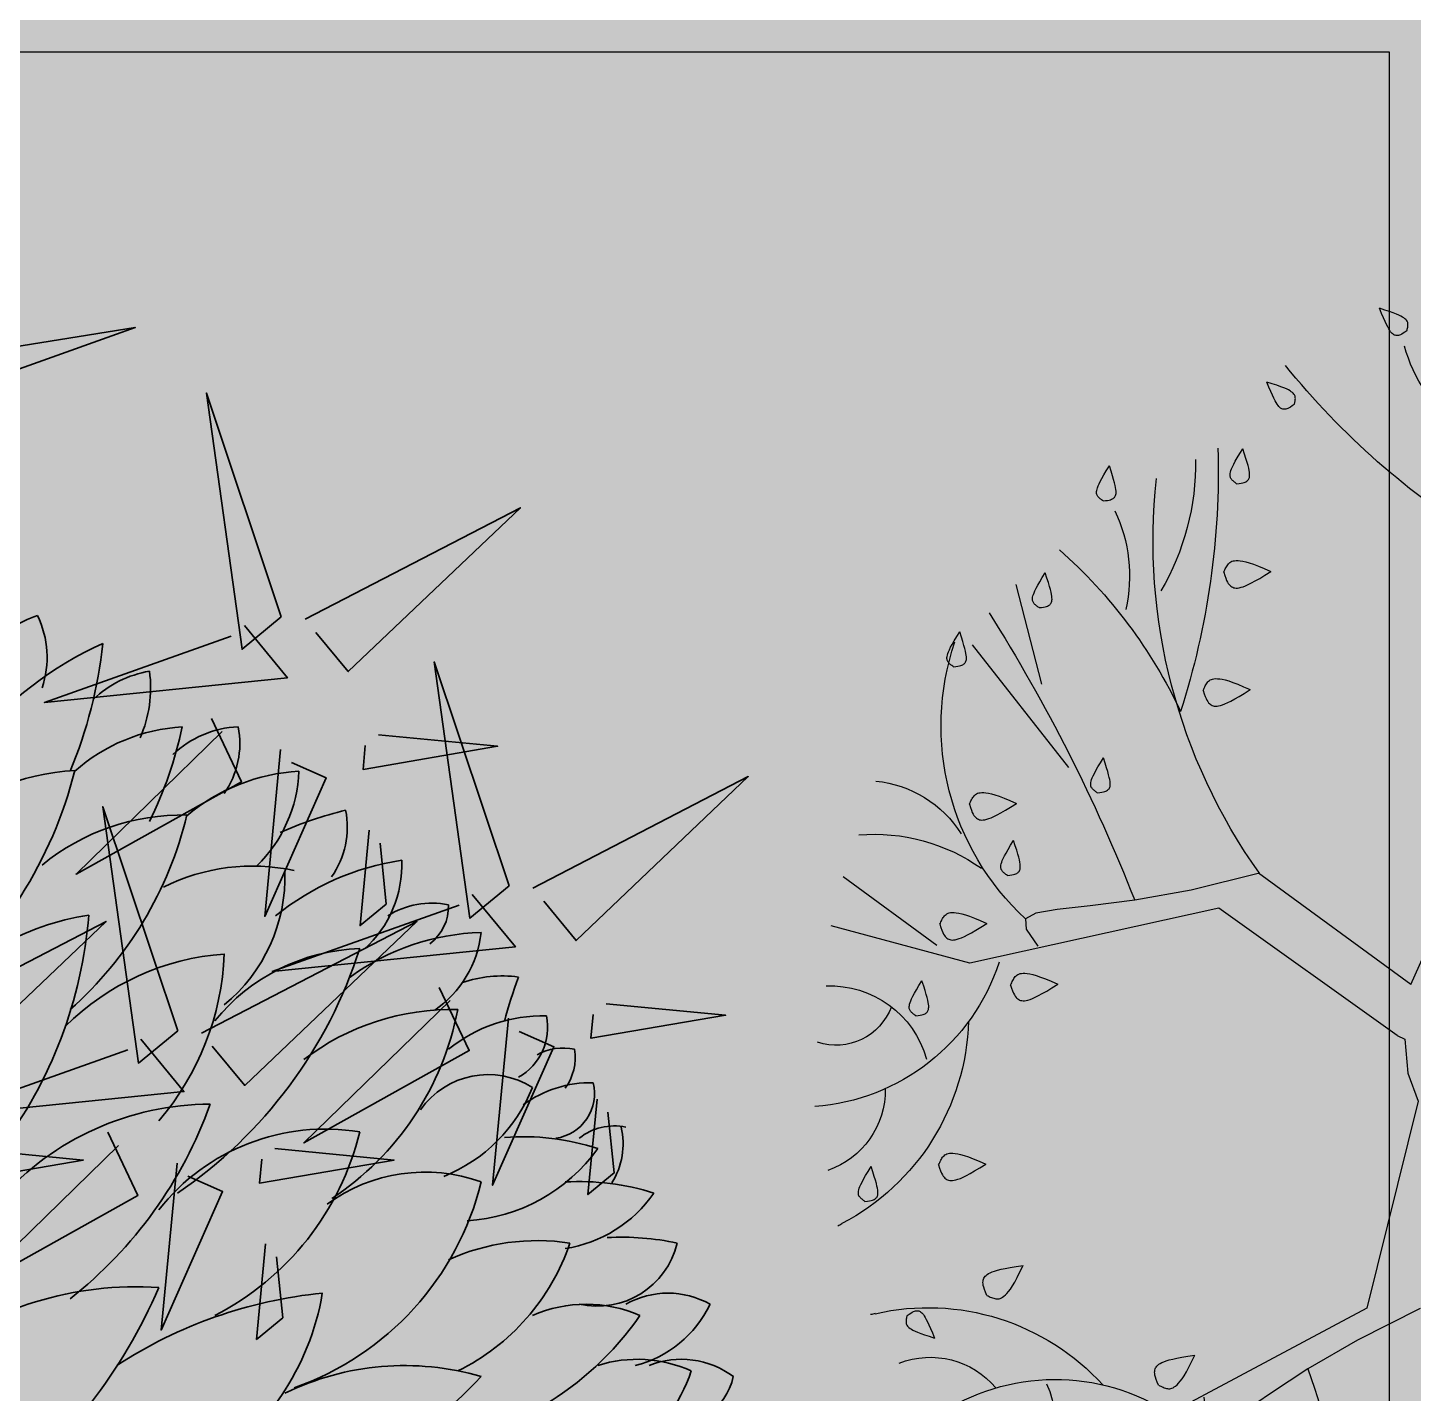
# Model space of a CAD drawing. Header units: millimetres. Extents: x -4760 to 87103, y -23275 to 20441.
# Drawn here: x 5363.7 to 5795.8, y 6708.2 to 7134.2 of the extents above; entities that cross this region are included whole.
import ezdxf

# ---------------------------------------------------------------- set-up
doc = ezdxf.new("R2010")
doc.units = ezdxf.units.MM
doc.header["$LTSCALE"] = 150
doc.layers.add('ad-Furniture', color=8, linetype='Continuous')
doc.layers.add('ad-Glass Sectionline', color=140, linetype='Continuous')
doc.layers.add('ad-Landscape', color=7, linetype='Continuous', true_color=0x007f00)
doc.layers.add('ad-Landscape 2', color=7, linetype='Continuous', lineweight=35, true_color=0x264c00)

# ---------------------------------------------------------------- blocks, each defined once
blk = doc.blocks.new('bamboo')
at = {"layer": 'ad-Landscape 2'}
for points in [[(898.54, 963.1), (1045.11, 1015.47), (876.71, 988.5), (898.54, 963.1)], [(1141.33, 824.71), (1091.96, 972.31), (1115.49, 803.4), (1141.33, 824.71)], [(1157.05, 823.18), (1298.96, 896.73), (1185.49, 788.69), (1164.16, 814.56)], [(1117, 819.13), (1145.44, 784.63), (985.2, 768.4), (1108.38, 812.02)], [(1291.51, 647.44), (1242.14, 795.05), (1265.67, 626.14), (1291.51, 647.44)], [(1095.26, 757.75), (1115.09, 716.15), (1006.13, 655.28), (1102.37, 749.13)], [(1205.32, 747.1), (1283.94, 739.49), (1195.21, 724.27), (1196.71, 739.99)], [(1140.93, 737.46), (1130.41, 627.39), (1170.87, 718.69), (1148.04, 728.84)], [(1307.23, 645.92), (1449.14, 719.47), (1335.67, 611.43), (1314.34, 637.29)], [(1073.07, 551.99), (1023.7, 699.6), (1047.23, 530.68), (1073.07, 551.99)], [(1199.31, 684.2), (1193.3, 621.3), (1210.53, 635.5), (1206.42, 675.57)], [(1267.17, 641.86), (1295.62, 607.37), (1135.38, 591.14), (1258.56, 634.76)], [(884, 550.47), (1025.91, 624.02), (912.44, 515.97), (891.11, 541.84)], [(1088.79, 550.47), (1230.7, 624.02), (1117.23, 515.97), (1095.9, 541.84)], [(1245.44, 580.48), (1265.27, 538.89), (1156.31, 478.02), (1252.55, 571.86)], [(1355.5, 569.83), (1434.12, 562.22), (1345.39, 547), (1346.89, 562.73)], [(1291.11, 560.19), (1280.59, 450.12), (1321.05, 541.42), (1298.22, 551.57)], [(1048.73, 546.41), (1077.17, 511.92), (916.94, 495.68), (1040.12, 539.31)], [(1349.49, 506.93), (1343.48, 444.03), (1360.71, 458.24), (1356.6, 498.31)], [(1027, 485.03), (1046.83, 443.44), (937.87, 382.57), (1034.11, 476.41)], [(932.27, 474.38), (1010.88, 466.77), (922.15, 451.55), (923.66, 467.28)], [(1137.06, 474.38), (1215.67, 466.77), (1126.94, 451.55), (1128.45, 467.28)], [(1072.67, 464.74), (1062.15, 354.67), (1102.61, 445.97), (1079.78, 456.12)], [(1131.05, 411.48), (1125.04, 348.58), (1142.27, 362.79), (1138.16, 402.86)]]:
    blk.add_lwpolyline(points, dxfattribs=at)
blk = doc.blocks.new('A$C7DA81DBD')
at = {"layer": 'ad-Landscape 2'}
for centre, radius, start, end in [((1.8213, 3.5993), 0.3023, 107.3992, 143.6788), ((1.4522, 3.7508), 0.3106, 341.2129, 26.1809), ((2.4444, 2.7002), 1.2047, 114.4744, 140.3824), ((0.4659, 3.9514), 1.4875, 337.2926, 354.0275), ((2.1581, 3.3546), 0.3559, 99.6308, 133.1371), ((1.6924, 3.6508), 0.4098, 336.3892, 7.6723), ((2.2394, 2.9434), 0.5806, 93.3251, 131.6636), ((0.9147, 3.7961), 1.3196, 333.7814, 348.0611), ((2.4029, 3.194), 0.3293, 92.3146, 133.7549), ((2.1061, 3.4684), 0.2887, 325.3594, 10.9222), ((0.4879, 3.7225), 1.408, 309.2482, 345.9132), ((1.8961, 2.6169), 0.7641, 93.1884, 132.6145), ((2.6219, 2.7574), 0.6207, 93.0667, 130.2241), ((2.1285, 3.3962), 0.4606, 314.4168, 357.6352), ((2.2078, 2.5037), 0.7304, 88.9494, 129.1849), ((1.0136, 3.5245), 1.2421, 311.6019, 346.473), ((3.0457, 2.0047), 1.2814, 103.7152, 113.8565), ((2.4584, 3.1948), 0.2887, 325.3594, 10.9222), ((2.4357, 2.4238), 0.6427, 77.6145, 116.9239), ((1.9988, 3.0323), 0.5442, 309.3196, 1.7514), ((3.0549, 2.2322), 0.863, 98.6128, 128.9762), ((2.5541, 3.0699), 0.3719, 312.039, 2.3981), ((3.0253, 2.6704), 0.2744, 78.7338, 122.0246), ((2.9291, 2.9329), 0.15, 306.1904, 2.5297), ((2.0257, 2.069), 0.8461, 98.5709, 141.5072), ((0.4415, 3.0214), 1.4626, 322.928, 355.4603), ((3.2048, 2.0899), 0.7587, 91.415, 126.1567), ((2.8327, 2.8868), 0.3555, 304.2819, 353.793), ((2.4021, 1.9593), 0.8207, 94.0733, 134.8771), ((1.4468, 2.8141), 0.8978, 319.4924, 357.6991), ((1.3292, 3.2587), 1.5303, 304.2544, 342.4095), ((2.8129, 2.1522), 0.6446, 92.2183, 140.8436), ((3.255, 2.3074), 0.3987, 82.2727, 109.059), ((4.7109, 2.1806), 1.4962, 159.5864, 165.4463), ((3.0882, 1.8014), 0.7945, 88.4481, 127.5281), ((2.167, 2.7765), 0.9598, 303.4494, 349.1419), ((3.387, 2.0873), 0.4877, 88.4011, 129.1706), ((3.2185, 2.5369), 0.186, 299.0055, 11.7638), ((3.4542, 2.3019), 0.1679, 76.8191, 120.1098), ((3.3252, 2.438), 0.1695, 323.7235, 9.2863), ((3.2095, 2.1093), 0.2729, 57.8448, 144.6011), ((2.8672, 2.5356), 0.5252, 291.9719, 338.1743), ((3.5474, 1.9775), 0.3785, 89.0458, 126.1809), ((3.4098, 2.3203), 0.1483, 278.297, 13.9033), ((2.3006, 1.3581), 0.9275, 90.1716, 138.2607), ((0.9565, 2.7668), 1.425, 308.2279, 340.2669), ((2.6751, 1.5084), 0.6953, 80.6567, 141.7175), ((1.8936, 2.412), 0.9205, 297.1177, 346.3316), ((3.6227, 2.031), 0.1831, 77.9287, 128.8575), ((3.4132, 2.1554), 0.2388, 327.6824, 13.2452), ((3.104, 2.4748), 0.5733, 273.6266, 324.2365), ((3.3241, 1.386), 0.7926, 71.9877, 94.4337), ((3.0021, 1.5187), 0.5438, 70.202, 126.221), ((2.2585, 2.2572), 0.9551, 289.2599, 346.2572), ((3.5079, 1.2176), 0.814, 72.4778, 93.2362), ((3.3942, 2.2431), 0.4369, 278.927, 325.2152), ((3.3701, 1.1333), 0.7046, 81.247, 114.3965), ((2.7888, 2.0624), 0.7268, 296.203, 341.3292), ((3.5663, 1.8937), 0.2709, 257.551, 346.3454), ((3.6458, 0.9704), 0.8788, 77.9266, 92.9974), ((2.0528, 0.5755), 1.111, 86.0484, 128.3502), ((0.5036, 2.3877), 1.7715, 307.9554, 336.5901), ((2.8127, 0.1703), 1.5025, 95.6253, 123.1332), ((1.8408, 1.8007), 0.8356, 300.6803, 350.6952), ((3.799, 1.3868), 0.2788, 60.3623, 119.6377), ((2.8723, 2.1694), 1.0147, 288.9376, 325.3584), ((3.5309, 1.1863), 0.4429, 66.5632, 113.4368), ((3.6025, 1.7876), 0.3701, 283.9638, 334.6363), ((2.935, 0.5362), 0.8919, 73.6401, 116.0812), ((3.3934, 1.5704), 0.508, 265.6371, 341.6343), ((3.6986, 1.0203), 0.4283, 65.5975, 107.5893), ((3.8429, 1.1634), 0.2852, 53.2838, 111.6454), ((2.0704, 2.4383), 1.5297, 280.88, 316.8447), ((3.8061, 1.4393), 0.2126, 263.9314, 347.1466)]:
    blk.add_arc(centre, radius, start, end, dxfattribs=at)
blk = doc.blocks.new('A$C279134A6')
at = {"layer": 'ad-Landscape', "linetype": 'Continuous'}
for p, q in [((352.62, 400.13), (423.66, 240.51)), ((72.23, 376.89), (16.73, 336.36)), ((150.22, 271.73), (93.3, 199.01)), ((134.41, 222.4), (119.11, 163.38))]:
    blk.add_line(p, q, dxfattribs=at)
for points in [[(326.61, 591.55), (193.35, 662.62), (145.49, 732.73)], [(358.2, 591.72), (320.98, 610.4), (291.74, 627.48), (269.52, 642.02), (253.38, 653.1), (242.35, 659.78), (235.49, 661.13), (231.84, 656.23), (230.45, 644.14)], [(203.37, 637.08), (202.56, 635.22), (201.96, 633.65), (201.52, 632.33), (201.24, 631.21), (201.09, 630.26), (201.06, 629.45), (201.11, 628.74), (201.22, 628.1), (201.39, 627.49), (201.62, 626.9), (201.94, 626.33), (202.35, 625.78), (202.88, 625.24), (203.55, 624.72), (204.37, 624.21), (205.36, 623.7), (206.54, 623.19), (207.97, 622.68), (209.69, 622.16), (211.78, 621.63), (214.27, 621.09), (217.24, 620.53), (220.72, 619.94), (224.79, 619.32)], [(203.37, 637.08), (204.06, 637.42), (204.75, 637.75), (205.43, 638.05), (206.1, 638.33), (206.76, 638.58), (207.42, 638.79), (208.07, 638.96), (208.7, 639.08), (209.34, 639.14), (209.97, 639.14), (210.61, 639.06), (211.28, 638.87), (211.97, 638.58), (212.7, 638.15), (213.48, 637.57), (214.31, 636.84), (215.22, 635.92), (216.21, 634.77), (217.29, 633.31), (218.49, 631.49), (219.83, 629.25), (221.31, 626.51), (222.96, 623.22), (224.79, 619.32)], [(54.64, 595.87), (54.5, 596.4), (54.38, 596.92), (54.26, 597.44), (54.16, 597.95), (54.09, 598.45), (54.04, 598.93), (54.01, 599.41), (54.02, 599.87), (54.07, 600.32), (54.16, 600.76), (54.31, 601.2), (54.54, 601.63), (54.84, 602.07), (55.25, 602.52), (55.76, 602.98), (56.39, 603.46), (57.16, 603.95), (58.12, 604.49), (59.32, 605.07), (60.82, 605.71), (62.67, 606.43), (64.93, 607.24), (67.65, 608.16), (70.9, 609.19)], [(54.64, 595.87), (55.82, 595.04), (56.82, 594.39), (57.68, 593.9), (58.42, 593.54), (59.06, 593.3), (59.62, 593.16), (60.12, 593.09), (60.58, 593.08), (61.04, 593.1), (61.48, 593.18), (61.92, 593.32), (62.36, 593.53), (62.81, 593.82), (63.27, 594.21), (63.75, 594.7), (64.25, 595.32), (64.77, 596.07), (65.35, 597), (65.99, 598.17), (66.71, 599.61), (67.55, 601.38), (68.51, 603.54), (69.62, 606.12), (70.9, 609.19)], [(356.89, 469.03), (326.61, 591.55)], [(101.81, 583.95), (101.01, 582.09), (100.4, 580.52), (99.97, 579.19), (99.69, 578.08), (99.54, 577.13), (99.5, 576.32), (99.55, 575.61), (99.67, 574.97), (99.84, 574.35), (100.07, 573.77), (100.39, 573.2), (100.8, 572.65), (101.33, 572.11), (102, 571.59), (102.81, 571.07), (103.8, 570.56), (104.99, 570.06), (106.41, 569.55), (108.14, 569.03), (110.22, 568.5), (112.72, 567.96), (115.68, 567.39), (119.17, 566.81), (123.24, 566.19)], [(101.81, 583.95), (102.51, 584.29), (103.19, 584.61), (103.87, 584.92), (104.54, 585.2), (105.21, 585.45), (105.86, 585.66), (106.51, 585.83), (107.15, 585.95), (107.78, 586.01), (108.42, 586.01), (109.06, 585.93), (109.72, 585.74), (110.42, 585.44), (111.15, 585.02), (111.93, 584.44), (112.76, 583.71), (113.67, 582.79), (114.65, 581.64), (115.74, 580.18), (116.94, 578.36), (118.28, 576.11), (119.76, 573.38), (121.41, 570.09), (123.24, 566.19)], [(29.7, 528.37), (29.25, 528.06), (28.81, 527.74), (28.39, 527.43), (27.99, 527.1), (27.6, 526.77), (27.25, 526.44), (26.92, 526.09), (26.63, 525.73), (26.37, 525.36), (26.15, 524.97), (25.98, 524.54), (25.87, 524.06), (25.82, 523.53), (25.84, 522.93), (25.93, 522.24), (26.1, 521.47), (26.36, 520.59), (26.74, 519.56), (27.27, 518.34), (27.99, 516.88), (28.93, 515.13), (30.12, 513.04), (31.6, 510.58), (33.39, 507.68)], [(29.7, 528.37), (31.13, 528.24), (32.32, 528.08), (33.3, 527.89), (34.09, 527.68), (34.73, 527.45), (35.25, 527.2), (35.67, 526.93), (36.03, 526.63), (36.36, 526.32), (36.64, 525.97), (36.89, 525.58), (37.09, 525.13), (37.24, 524.62), (37.34, 524.02), (37.38, 523.34), (37.36, 522.55), (37.27, 521.63), (37.1, 520.55), (36.83, 519.25), (36.44, 517.68), (35.92, 515.79), (35.25, 513.53), (34.41, 510.84), (33.39, 507.68)], [(73.29, 506.76), (73.89, 508.69), (74.45, 510.28), (74.98, 511.57), (75.5, 512.6), (76, 513.41), (76.49, 514.05), (76.99, 514.56), (77.5, 514.97), (78.03, 515.33), (78.59, 515.63), (79.2, 515.85), (79.87, 516), (80.62, 516.06), (81.47, 516.03), (82.42, 515.89), (83.51, 515.63), (84.73, 515.25), (86.15, 514.71), (87.8, 513.98), (89.72, 513.02), (91.97, 511.82), (94.59, 510.32), (97.62, 508.49), (101.12, 506.32)], [(73.29, 506.76), (73.6, 506.05), (73.91, 505.35), (74.22, 504.68), (74.55, 504.03), (74.9, 503.41), (75.26, 502.82), (75.64, 502.28), (76.05, 501.77), (76.48, 501.31), (76.97, 500.9), (77.51, 500.54), (78.13, 500.25), (78.85, 500.03), (79.69, 499.88), (80.65, 499.81), (81.76, 499.82), (83.05, 499.93), (84.55, 500.16), (86.32, 500.56), (88.42, 501.17), (90.89, 502), (93.8, 503.12), (97.19, 504.54), (101.12, 506.32)], [(344.62, 430.21), (349.05, 432.35), (350.89, 452.51), (356.89, 469.03)], [(344.62, 430.21), (239.13, 354.81)], [(59.76, 418.5), (59.3, 418.18), (58.87, 417.87), (58.44, 417.55), (58.04, 417.23), (57.66, 416.9), (57.3, 416.56), (56.97, 416.21), (56.68, 415.86), (56.42, 415.49), (56.2, 415.09), (56.04, 414.66), (55.92, 414.18), (55.87, 413.65), (55.89, 413.05), (55.98, 412.37), (56.15, 411.59), (56.41, 410.71), (56.79, 409.69), (57.32, 408.46), (58.04, 407), (58.98, 405.25), (60.17, 403.16), (61.65, 400.7), (63.44, 397.81)], [(59.76, 418.5), (61.19, 418.36), (62.37, 418.2), (63.35, 418.02), (64.14, 417.81), (64.78, 417.58), (65.3, 417.32), (65.72, 417.05), (66.08, 416.75), (66.41, 416.44), (66.7, 416.09), (66.94, 415.7), (67.14, 415.25), (67.29, 414.74), (67.39, 414.14), (67.43, 413.46), (67.41, 412.67), (67.32, 411.75), (67.15, 410.67), (66.88, 409.37), (66.49, 407.8), (65.97, 405.91), (65.3, 403.65), (64.46, 400.97), (63.44, 397.81)], [(115.9, 400.36), (116.49, 402.29), (117.05, 403.88), (117.59, 405.17), (118.1, 406.2), (118.6, 407.01), (119.1, 407.65), (119.6, 408.16), (120.11, 408.58), (120.64, 408.93), (121.2, 409.23), (121.8, 409.45), (122.48, 409.6), (123.23, 409.66), (124.07, 409.63), (125.03, 409.49), (126.11, 409.23), (127.34, 408.85), (128.76, 408.31), (130.4, 407.58), (132.33, 406.63), (134.58, 405.42), (137.2, 403.92), (140.23, 402.1), (143.72, 399.92)], [(115.9, 400.36), (116.2, 399.65), (116.51, 398.96), (116.83, 398.28), (117.16, 397.63), (117.5, 397.01), (117.86, 396.43), (118.25, 395.88), (118.65, 395.37), (119.09, 394.91), (119.57, 394.5), (120.12, 394.14), (120.74, 393.85), (121.46, 393.63), (122.29, 393.48), (123.26, 393.41), (124.37, 393.42), (125.65, 393.53), (127.15, 393.77), (128.93, 394.17), (131.02, 394.77), (133.5, 395.61), (136.41, 396.72), (139.8, 398.14), (143.72, 399.92)], [(352.62, 400.13), (262.56, 334.25)], [(239.13, 354.81), (91.68, 387.47), (9.73, 365.32)], [(263.02, 334.14), (222.6, 344.15), (189.28, 350.19), (162.94, 353.59), (143.48, 355.67), (130.75, 357.77), (124.66, 361.2), (125.08, 367.3), (131.89, 377.39)], [(74, 364.42), (74.59, 366.35), (75.15, 367.94), (75.69, 369.23), (76.2, 370.26), (76.7, 371.07), (77.2, 371.71), (77.7, 372.22), (78.21, 372.63), (78.73, 372.99), (79.29, 373.29), (79.9, 373.51), (80.57, 373.66), (81.32, 373.72), (82.17, 373.69), (83.13, 373.55), (84.21, 373.29), (85.44, 372.91), (86.85, 372.37), (88.5, 371.64), (90.43, 370.68), (92.68, 369.48), (95.3, 367.98), (98.33, 366.15), (101.82, 363.98)], [(74, 364.42), (74.3, 363.71), (74.61, 363.01), (74.93, 362.34), (75.26, 361.69), (75.6, 361.07), (75.96, 360.48), (76.34, 359.94), (76.75, 359.43), (77.19, 358.97), (77.67, 358.56), (78.22, 358.2), (78.84, 357.91), (79.56, 357.69), (80.39, 357.54), (81.36, 357.47), (82.47, 357.48), (83.75, 357.59), (85.25, 357.82), (87.02, 358.22), (89.12, 358.83), (91.6, 359.66), (94.5, 360.78), (97.89, 362.2), (101.82, 363.98)], [(113.94, 335.5), (113.49, 335.19), (113.05, 334.87), (112.62, 334.56), (112.22, 334.23), (111.84, 333.9), (111.48, 333.57), (111.15, 333.22), (110.86, 332.86), (110.6, 332.49), (110.38, 332.1), (110.22, 331.67), (110.1, 331.19), (110.05, 330.66), (110.07, 330.06), (110.16, 329.37), (110.33, 328.6), (110.59, 327.72), (110.97, 326.69), (111.5, 325.47), (112.22, 324.01), (113.16, 322.26), (114.35, 320.17), (115.83, 317.71), (117.62, 314.81)], [(113.94, 335.5), (115.37, 335.37), (116.55, 335.21), (117.53, 335.02), (118.32, 334.81), (118.96, 334.58), (119.48, 334.33), (119.9, 334.06), (120.27, 333.76), (120.59, 333.44), (120.88, 333.1), (121.12, 332.71), (121.32, 332.26), (121.47, 331.75), (121.57, 331.15), (121.61, 330.47), (121.59, 329.68), (121.5, 328.76), (121.33, 327.68), (121.06, 326.38), (120.67, 324.81), (120.15, 322.92), (119.48, 320.66), (118.64, 317.97), (117.62, 314.81)], [(91.5, 293.44), (92.09, 295.37), (92.66, 296.96), (93.19, 298.25), (93.7, 299.28), (94.2, 300.09), (94.7, 300.73), (95.2, 301.24), (95.71, 301.66), (96.24, 302.01), (96.8, 302.31), (97.4, 302.53), (98.08, 302.68), (98.83, 302.74), (99.67, 302.71), (100.63, 302.57), (101.71, 302.31), (102.94, 301.93), (104.36, 301.39), (106.01, 300.66), (107.93, 299.71), (110.18, 298.5), (112.8, 297), (115.83, 295.18), (119.32, 293)], [(91.5, 293.44), (91.8, 292.73), (92.11, 292.04), (92.43, 291.36), (92.76, 290.71), (93.1, 290.09), (93.46, 289.51), (93.85, 288.96), (94.25, 288.45), (94.69, 287.99), (95.17, 287.58), (95.72, 287.22), (96.34, 286.93), (97.06, 286.71), (97.89, 286.56), (98.86, 286.49), (99.97, 286.5), (101.25, 286.61), (102.76, 286.85), (104.53, 287.25), (106.63, 287.85), (109.1, 288.69), (112.01, 289.8), (115.4, 291.22), (119.32, 293)], [(167.13, 286.62), (166.68, 286.3), (166.24, 285.99), (165.82, 285.67), (165.41, 285.35), (165.03, 285.02), (164.68, 284.68), (164.35, 284.34), (164.05, 283.98), (163.8, 283.61), (163.58, 283.21), (163.41, 282.78), (163.3, 282.31), (163.25, 281.77), (163.26, 281.17), (163.35, 280.49), (163.52, 279.72), (163.79, 278.84), (164.17, 277.81), (164.7, 276.58), (165.42, 275.12), (166.36, 273.37), (167.55, 271.28), (169.03, 268.82), (170.82, 265.93)], [(167.13, 286.62), (168.56, 286.48), (169.75, 286.32), (170.72, 286.14), (171.52, 285.93), (172.16, 285.7), (172.67, 285.44), (173.1, 285.17), (173.46, 284.87), (173.78, 284.56), (174.07, 284.21), (174.32, 283.82), (174.52, 283.37), (174.67, 282.86), (174.77, 282.27), (174.81, 281.58), (174.79, 280.79), (174.7, 279.88), (174.53, 278.79), (174.25, 277.5), (173.87, 275.93), (173.35, 274.04), (172.68, 271.77), (171.84, 269.09), (170.82, 265.93)], [(229.79, 226.07), (230.38, 228), (230.94, 229.58), (231.48, 230.87), (231.99, 231.9), (232.49, 232.72), (232.99, 233.36), (233.49, 233.87), (234, 234.28), (234.52, 234.64), (235.08, 234.93), (235.69, 235.16), (236.36, 235.31), (237.12, 235.37), (237.96, 235.33), (238.92, 235.19), (240, 234.94), (241.23, 234.56), (242.65, 234.01), (244.29, 233.28), (246.22, 232.33), (248.47, 231.12), (251.09, 229.62), (254.12, 227.8), (257.61, 225.62)], [(229.79, 226.07), (230.09, 225.35), (230.4, 224.66), (230.72, 223.99), (231.05, 223.34), (231.39, 222.72), (231.75, 222.13), (232.14, 221.58), (232.54, 221.07), (232.98, 220.61), (233.46, 220.2), (234.01, 219.85), (234.63, 219.56), (235.35, 219.33), (236.18, 219.18), (237.15, 219.11), (238.26, 219.13), (239.54, 219.23), (241.04, 219.47), (242.82, 219.87), (244.91, 220.47), (247.39, 221.31), (250.29, 222.42), (253.68, 223.85), (257.61, 225.62)], [(82.08, 212.05), (81.62, 211.74), (81.19, 211.42), (80.76, 211.1), (80.36, 210.78), (79.98, 210.45), (79.62, 210.12), (79.29, 209.77), (79, 209.41), (78.74, 209.04), (78.52, 208.65), (78.36, 208.22), (78.24, 207.74), (78.19, 207.21), (78.21, 206.61), (78.3, 205.92), (78.47, 205.15), (78.73, 204.27), (79.11, 203.24), (79.64, 202.02), (80.36, 200.56), (81.3, 198.81), (82.49, 196.72), (83.97, 194.26), (85.76, 191.36)], [(82.08, 212.05), (83.51, 211.92), (84.69, 211.76), (85.67, 211.57), (86.46, 211.36), (87.1, 211.13), (87.62, 210.88), (88.04, 210.6), (88.4, 210.31), (88.73, 209.99), (89.02, 209.65), (89.26, 209.26), (89.46, 208.81), (89.61, 208.3), (89.71, 207.7), (89.75, 207.02), (89.73, 206.22), (89.64, 205.31), (89.47, 204.23), (89.2, 202.93), (88.81, 201.36), (88.29, 199.47), (87.62, 197.21), (86.78, 194.52), (85.76, 191.36)], [(132.69, 177.1), (132.24, 176.78), (131.8, 176.47), (131.37, 176.15), (130.97, 175.82), (130.59, 175.5), (130.23, 175.16), (129.9, 174.81), (129.61, 174.46), (129.35, 174.08), (129.13, 173.69), (128.97, 173.26), (128.85, 172.78), (128.8, 172.25), (128.82, 171.65), (128.91, 170.97), (129.08, 170.19), (129.34, 169.31), (129.72, 168.29), (130.25, 167.06), (130.97, 165.6), (131.91, 163.85), (133.1, 161.76), (134.58, 159.3), (136.37, 156.41)], [(132.69, 177.1), (134.12, 176.96), (135.3, 176.8), (136.28, 176.61), (137.07, 176.41), (137.71, 176.17), (138.23, 175.92), (138.65, 175.65), (139.02, 175.35), (139.34, 175.04), (139.63, 174.69), (139.87, 174.3), (140.07, 173.85), (140.22, 173.34), (140.32, 172.74), (140.36, 172.06), (140.34, 171.27), (140.25, 170.35), (140.08, 169.27), (139.81, 167.97), (139.42, 166.4), (138.9, 164.51), (138.23, 162.25), (137.39, 159.57), (136.37, 156.41)], [(241.95, 156.21), (242.54, 158.14), (243.1, 159.73), (243.64, 161.02), (244.15, 162.05), (244.65, 162.86), (245.15, 163.5), (245.65, 164.01), (246.16, 164.42), (246.69, 164.78), (247.25, 165.08), (247.85, 165.3), (248.53, 165.45), (249.28, 165.51), (250.12, 165.48), (251.08, 165.34), (252.16, 165.08), (253.39, 164.7), (254.81, 164.16), (256.45, 163.43), (258.38, 162.47), (260.63, 161.26), (263.25, 159.77), (266.28, 157.94), (269.77, 155.77)], [(241.95, 156.21), (242.25, 155.5), (242.56, 154.8), (242.88, 154.13), (243.21, 153.48), (243.55, 152.86), (243.91, 152.27), (244.3, 151.72), (244.7, 151.22), (245.14, 150.76), (245.62, 150.34), (246.17, 149.99), (246.79, 149.7), (247.51, 149.48), (248.34, 149.33), (249.31, 149.26), (250.42, 149.27), (251.7, 149.38), (253.2, 149.61), (254.98, 150.01), (257.07, 150.61), (259.55, 151.45), (262.46, 152.57), (265.85, 153.99), (269.77, 155.77)], [(170.59, 113.93), (170.14, 113.62), (169.7, 113.3), (169.28, 112.98), (168.88, 112.66), (168.49, 112.33), (168.14, 112), (167.81, 111.65), (167.52, 111.29), (167.26, 110.92), (167.04, 110.53), (166.87, 110.1), (166.76, 109.62), (166.71, 109.09), (166.73, 108.49), (166.82, 107.8), (166.99, 107.03), (167.25, 106.15), (167.63, 105.12), (168.16, 103.9), (168.88, 102.44), (169.82, 100.68), (171.01, 98.6), (172.49, 96.13), (174.28, 93.24)], [(170.59, 113.93), (172.02, 113.8), (173.21, 113.64), (174.19, 113.45), (174.98, 113.24), (175.62, 113.01), (176.14, 112.76), (176.56, 112.48), (176.92, 112.19), (177.25, 111.87), (177.53, 111.53), (177.78, 111.14), (177.98, 110.69), (178.13, 110.18), (178.23, 109.58), (178.27, 108.9), (178.25, 108.1), (178.16, 107.19), (177.99, 106.11), (177.72, 104.81), (177.33, 103.24), (176.81, 101.35), (176.14, 99.09), (175.3, 96.4), (174.28, 93.24)], [(249.57, 103.78), (249.11, 103.47), (248.68, 103.15), (248.25, 102.83), (247.85, 102.51), (247.47, 102.18), (247.11, 101.85), (246.78, 101.5), (246.49, 101.14), (246.23, 100.77), (246.01, 100.38), (245.85, 99.95), (245.73, 99.47), (245.68, 98.94), (245.7, 98.33), (245.79, 97.65), (245.96, 96.88), (246.22, 96), (246.6, 94.97), (247.13, 93.75), (247.85, 92.29), (248.79, 90.53), (249.98, 88.45), (251.46, 85.98), (253.25, 83.09)], [(249.57, 103.78), (251, 103.65), (252.18, 103.49), (253.16, 103.3), (253.95, 103.09), (254.59, 102.86), (255.11, 102.61), (255.53, 102.33), (255.89, 102.04), (256.22, 101.72), (256.51, 101.38), (256.75, 100.99), (256.95, 100.54), (257.1, 100.03), (257.2, 99.43), (257.24, 98.74), (257.22, 97.95), (257.13, 97.04), (256.96, 95.96), (256.69, 94.66), (256.3, 93.09), (255.78, 91.2), (255.11, 88.94), (254.27, 86.25), (253.25, 83.09)], [(283.67, 56.96), (282.5, 57.79), (281.49, 58.43), (280.63, 58.93), (279.89, 59.28), (279.26, 59.52), (278.7, 59.67), (278.2, 59.74), (277.73, 59.75), (277.28, 59.72), (276.83, 59.64), (276.39, 59.51), (275.95, 59.3), (275.5, 59), (275.04, 58.62), (274.56, 58.12), (274.07, 57.51), (273.54, 56.76), (272.97, 55.82), (272.33, 54.66), (271.6, 53.21), (270.77, 51.44), (269.81, 49.29), (268.7, 46.7), (267.42, 43.64)], [(283.67, 56.96), (283.81, 56.43), (283.94, 55.9), (284.05, 55.38), (284.15, 54.88), (284.23, 54.38), (284.28, 53.89), (284.3, 53.41), (284.29, 52.95), (284.25, 52.5), (284.16, 52.06), (284, 51.63), (283.78, 51.19), (283.47, 50.75), (283.07, 50.3), (282.56, 49.84), (281.92, 49.37), (281.15, 48.87), (280.2, 48.34), (279, 47.75), (277.5, 47.11), (275.64, 46.39), (273.38, 45.58), (270.66, 44.67), (267.42, 43.64)], [(350.27, 13.32), (349.1, 14.15), (348.09, 14.8), (347.23, 15.29), (346.49, 15.65), (345.85, 15.89), (345.3, 16.03), (344.79, 16.1), (344.33, 16.11), (343.88, 16.08), (343.43, 16), (342.99, 15.87), (342.55, 15.66), (342.1, 15.37), (341.64, 14.98), (341.16, 14.48), (340.66, 13.87), (340.14, 13.12), (339.57, 12.18), (338.93, 11.02), (338.2, 9.58), (337.37, 7.8), (336.4, 5.65), (335.29, 3.06), (334.01, 0)], [(350.27, 13.32), (350.41, 12.79), (350.54, 12.26), (350.65, 11.75), (350.75, 11.24), (350.82, 10.74), (350.88, 10.25), (350.9, 9.78), (350.89, 9.31), (350.85, 8.86), (350.75, 8.42), (350.6, 7.99), (350.38, 7.55), (350.07, 7.11), (349.67, 6.67), (349.15, 6.21), (348.52, 5.73), (347.75, 5.23), (346.79, 4.7), (345.59, 4.12), (344.09, 3.47), (342.24, 2.75), (339.98, 1.94), (337.26, 1.03), (334.01, 0)]]:
    blk.add_lwpolyline(points, dxfattribs=at)
for centre, radius, start, end in [((-673.29, 960.82), 1020.98, 340.94432, 351.65172), ((83.37, 661.19), 59.23, 335.04444, 51.65457), ((142.19, 757.99), 124.35, 233.68534, 301.3784), ((67.02, 731.09), 139.86, 257.08107, 317.74147), ((68.37, 670.99), 50.42, 248.55305, 320.17001), ((1.1, 443.72), 154.97, 77.08107, 78.0944), ((87.95, 678.78), 154.97, 241.34686, 242.36019), ((-48.82, 417.59), 139.86, 1.69979, 62.36019), ((-8.71, 462.37), 50.42, 359.27125, 70.88821), ((-9.2, 348.28), 124.35, 18.06286, 85.75592), ((9.05, 460.07), 59.23, 267.78669, 344.39682), ((12.57, 400.98), 34.97, 20.50888, 108.24698), ((230.18, 247.07), 155.43, 132.75563, 198.63714), ((-760.64, 724.43), 1020.98, 327.78954, 338.49694), ((35.06, 421.54), 110.38, 265.32536, 305.15368), ((538.85, 137.6), 338.69, 144.52803, 186.24679), ((29.31, 347.21), 67.87, 275.76108, 327.6837), ((-51.03, 364.35), 295.58, 311.50082, 334.78858), ((-226.14, 96.21), 464.83, 358.33773, 17.81856), ((97.18, 158.36), 89.05, 334.39578, 12.83071), ((77.87, 92.12), 147.38, 358.93793, 30.62473), ((640.16, -258.11), 464.83, 121.6227, 141.10353), ((434.94, -0.66), 89.05, 126.61054, 165.04548)]:
    blk.add_arc(centre, radius, start, end, dxfattribs=at)
blk = doc.blocks.new('zw$3ABB')
at = {"layer": 'ad-Glass Sectionline', "transparency": 33554585}
blk.add_lwpolyline([(1186.67, -1058.33), (2178.33, -1058.33), (2178.33, -1921.67), (1186.67, -1921.67)], close=True, dxfattribs=at)
blk = doc.blocks.new('zw$DAD3')
at = {"true_color": 0x7f5f3f, "transparency": 33554610}
h = blk.add_hatch(dxfattribs=at)
h.set_pattern_fill('DOTS', color=37, scale=20, angle=360)
h.set_pattern_definition([(360, (-800139.518, 271344.397), (15.875, 31.75), [0, -31.75])])
h.paths.add_polyline_path([(450, -2530), (2915, -2530), (2915, -450), (450, -450)])
blk.add_blockref('zw$3ABB', (0, 0))
at = {"xscale": 95.10164028446887, "yscale": 95.10164028446887, "zscale": 95.10164028446887}
blk.add_blockref('A$C7DA81DBD', (1592.07, -1603.96), dxfattribs=at)
at = {"layer": 'ad-Landscape', "linetype": 'Continuous', "xscale": 0.473259546584505, "yscale": 0.473259546584505, "zscale": 0.473259546584505}
blk.add_blockref('bamboo', (1292.6, -1624.94), dxfattribs=at)
at = {"layer": 'ad-Landscape', "xscale": -0.5272785422807036, "yscale": 0.5272785422807036, "zscale": 0.5272785422807036, "rotation": 180.0000000000003}
blk.add_blockref('A$C279134A6', (1999.14, -1138.35), dxfattribs=at)
blk = doc.blocks.new('zw$66EE')
at = {"layer": 'ad-Furniture', "rotation": 359.9999999999997}
blk.add_blockref('zw$DAD3', (3610, 8185), dxfattribs=at)
blk = doc.blocks.new('1625_West Villa')
at = {"layer": 'ad-Furniture'}
blk.add_blockref('zw$66EE', (0, 0), dxfattribs=at)

msp = doc.modelspace()

# ---------------------------------------------------------------- block references
msp.add_blockref('1625_West Villa', (0, 0))

doc.saveas('drawing.dxf')
